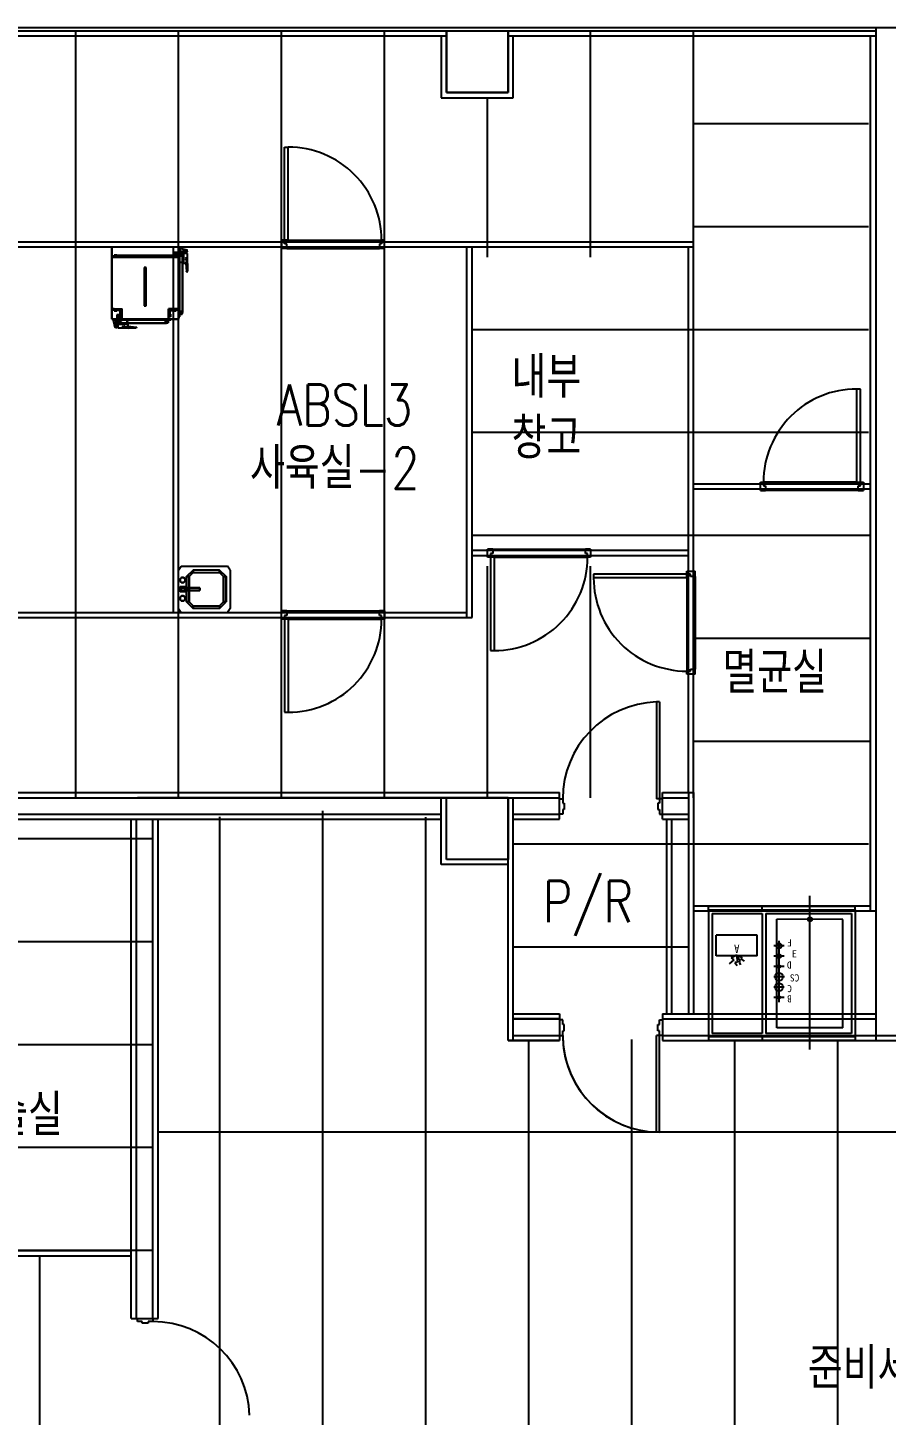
# Model space of a CAD drawing. Header units: millimetres. Extents: x 605428 to 684586, y -474155 to -416366.
# Drawn here: x 636867 to 645204, y -440958 to -427479 of the extents above; entities that cross this region are included whole.
import ezdxf

# ---------------------------------------------------------------- set-up
doc = ezdxf.new("R2010")
doc.units = ezdxf.units.MM
doc.header["$LTSCALE"] = 500
for name, color, linetype in [('ARCH', 9, 'Continuous'), ('arch-col', 9, 'Continuous'), ('LAYOUT 변경(방화벽체추가)', 6, 'Continuous'), ('TXT', 7, 'Continuous'), ('동물실', 9, 'Continuous'), ('방화석고', 9, 'Continuous'), ('천정', 5, 'Continuous'), ('크린판넬', 4, 'Continuous')]:
    doc.layers.add(name, color=color, linetype=linetype)
doc.styles.add('GHD', font='simple.shx', dxfattribs={"bigfont": 'whgtxt.shx'})
doc.styles.add('TSTYLE4', font='txt', dxfattribs={"width": 0.95, "height": 70})
doc.styles.add('TSTYLE5', font='txt', dxfattribs={"width": 0.95, "height": 80})
doc.styles.add('TSTYLE7', font='txt', dxfattribs={"height": 70})

# ---------------------------------------------------------------- blocks, each defined once
blk = doc.blocks.new('A$C0807416F')
at = {"layer": '크린판넬', "color": 9, "linetype": 'Continuous'}
for p, q in [((-24, 319), (1, 357)), ((-24, -55), (-24, 319)), ((1, 357), (450, 357)), ((116, 319), (52, 256)), ((52, 256), (116, 319)), ((78, 256), (116, 294)), ((116, 294), (78, 256)), ((374, 319), (116, 319)), ((116, 319), (116, 294)), ((116, 319), (116, 294)), ((374, 319), (116, 319)), ((116, 294), (374, 294)), ((116, 294), (374, 294)), ((438, 256), (374, 319)), ((374, 294), (374, 319)), ((374, 319), (438, 256)), ((374, 294), (374, 319)), ((374, 294), (412, 256)), ((412, 256), (374, 294)), ((476, 319), (450, 357)), ((476, 319), (476, -55)), ((-10, 228), (-11, 221)), ((-11, 221), (-10, 228)), ((-10, 228), (-11, 221)), ((-11, 221), (-10, 228)), ((-11, 221), (-10, 215)), ((-10, 215), (-11, 221)), ((-11, 221), (-10, 215)), ((-10, 215), (-11, 221)), ((1, 145), (-11, 158)), ((-11, 107), (-11, 158)), ((-11, 158), (52, 158)), ((1, 145), (-11, 158)), ((-8, 234), (-10, 228)), ((-10, 228), (-8, 234)), ((-8, 234), (-10, 228)), ((-10, 228), (-8, 234)), ((-10, 215), (-8, 209)), ((-8, 209), (-10, 215)), ((-10, 215), (-8, 209)), ((-8, 209), (-10, 215)), ((-4, 239), (-8, 234)), ((-8, 234), (-4, 239)), ((-4, 239), (-8, 234)), ((-8, 234), (-4, 239)), ((-8, 209), (-4, 203)), ((-4, 203), (-8, 209)), ((-8, 209), (-4, 203)), ((-4, 203), (-8, 209)), ((1, 243), (-4, 239)), ((-4, 239), (1, 243)), ((1, 243), (-4, 239)), ((-4, 239), (1, 243)), ((-4, 203), (1, 199)), ((1, 199), (-4, 203)), ((-4, 203), (1, 199)), ((1, 199), (-4, 203)), ((7, 246), (1, 243)), ((1, 243), (7, 246)), ((7, 246), (1, 243)), ((1, 243), (7, 246)), ((1, 199), (7, 197)), ((7, 197), (1, 199)), ((1, 199), (7, 197)), ((7, 197), (1, 199)), ((1, 120), (1, 145)), ((1, 145), (65, 145)), ((1, 120), (1, 145)), ((1, 145), (40, 145)), ((65, 145), (1, 145)), ((14, 247), (7, 246)), ((7, 246), (14, 247)), ((14, 247), (7, 246)), ((7, 246), (14, 247)), ((7, 197), (14, 196)), ((14, 196), (7, 197)), ((7, 197), (14, 196)), ((14, 196), (7, 197)), ((21, 246), (14, 247)), ((14, 247), (21, 246)), ((21, 246), (14, 247)), ((14, 247), (21, 246)), ((14, 196), (21, 197)), ((21, 197), (14, 196)), ((14, 196), (21, 197)), ((21, 197), (14, 196)), ((27, 243), (21, 246)), ((21, 246), (27, 243)), ((27, 243), (21, 246)), ((21, 246), (27, 243)), ((21, 197), (27, 199)), ((27, 199), (21, 197)), ((21, 197), (27, 199)), ((27, 199), (21, 197)), ((32, 239), (27, 243)), ((27, 243), (32, 239)), ((32, 239), (27, 243)), ((27, 243), (32, 239)), ((27, 199), (32, 203)), ((32, 203), (27, 199)), ((27, 199), (32, 203)), ((32, 203), (27, 199)), ((36, 234), (32, 239)), ((32, 239), (36, 234)), ((36, 234), (32, 239)), ((32, 239), (36, 234)), ((32, 203), (36, 209)), ((36, 209), (32, 203)), ((32, 203), (36, 209)), ((36, 209), (32, 203)), ((39, 228), (36, 234)), ((36, 234), (39, 228)), ((39, 228), (36, 234)), ((36, 234), (39, 228)), ((36, 209), (39, 215)), ((39, 215), (36, 209)), ((36, 209), (39, 215)), ((39, 215), (36, 209)), ((40, 221), (39, 228)), ((39, 228), (40, 221)), ((40, 221), (39, 228)), ((39, 228), (40, 221)), ((39, 215), (40, 221)), ((39, 215), (40, 221)), ((40, 221), (39, 215)), ((39, 215), (40, 221)), ((40, 145), (52, 158)), ((52, 158), (40, 145)), ((40, 120), (40, 145)), ((40, 145), (78, 145)), ((40, 120), (40, 145)), ((40, 145), (78, 145)), ((52, 256), (52, 9)), ((52, 256), (78, 256)), ((52, 9), (52, 256)), ((78, 256), (52, 256)), ((52, 158), (52, 107)), ((180, 145), (65, 145)), ((65, 145), (65, 120)), ((65, 145), (65, 120)), ((78, 145), (65, 145)), ((65, 145), (180, 145)), ((78, 145), (65, 145)), ((78, 9), (78, 256)), ((78, 256), (78, 9)), ((180, 145), (78, 145)), ((78, 120), (78, 145)), ((78, 145), (78, 120)), ((180, 145), (78, 145)), ((180, 120), (180, 145)), ((180, 120), (180, 145)), ((180, 145), (180, 120)), ((180, 120), (180, 145)), ((412, 256), (412, 9)), ((412, 256), (438, 256)), ((412, 9), (412, 256)), ((412, 256), (438, 256)), ((438, 9), (438, 256)), ((438, 256), (438, 9)), ((1, 120), (-11, 107)), ((1, 120), (-11, 107)), ((52, 107), (-11, 107)), ((-10, 50), (-11, 43)), ((-11, 43), (-10, 50)), ((-10, 50), (-11, 43)), ((-11, 43), (-10, 50)), ((-11, 43), (-10, 37)), ((-10, 37), (-11, 43)), ((-11, 43), (-10, 37)), ((-10, 37), (-11, 43)), ((-8, 56), (-10, 50)), ((-10, 50), (-8, 56)), ((-8, 56), (-10, 50)), ((-10, 50), (-8, 56)), ((-10, 37), (-8, 30)), ((-8, 30), (-10, 37)), ((-10, 37), (-8, 30)), ((-8, 30), (-10, 37)), ((-4, 61), (-8, 56)), ((-8, 56), (-4, 61)), ((-4, 61), (-8, 56)), ((-8, 56), (-4, 61)), ((-8, 30), (-4, 25)), ((-4, 25), (-8, 30)), ((-8, 30), (-4, 25)), ((-4, 25), (-8, 30)), ((1, 65), (-4, 61)), ((-4, 61), (1, 65)), ((1, 65), (-4, 61)), ((-4, 61), (1, 65)), ((-4, 25), (1, 21)), ((1, 21), (-4, 25)), ((-4, 25), (1, 21)), ((1, 21), (-4, 25)), ((65, 120), (1, 120)), ((1, 120), (40, 120)), ((65, 120), (1, 120)), ((7, 68), (1, 65)), ((1, 65), (7, 68)), ((7, 68), (1, 65)), ((1, 65), (7, 68)), ((1, 21), (7, 19)), ((7, 19), (1, 21)), ((1, 21), (7, 19)), ((7, 19), (1, 21)), ((14, 69), (7, 68)), ((7, 68), (14, 69)), ((14, 69), (7, 68)), ((7, 68), (14, 69)), ((7, 19), (14, 18)), ((14, 18), (7, 19)), ((7, 19), (14, 18)), ((14, 18), (7, 19)), ((14, 69), (21, 68)), ((21, 68), (14, 69)), ((14, 69), (21, 68)), ((21, 68), (14, 69)), ((14, 18), (21, 19)), ((21, 19), (14, 18)), ((14, 18), (21, 19)), ((21, 19), (14, 18)), ((27, 65), (21, 68)), ((21, 68), (27, 65)), ((27, 65), (21, 68)), ((21, 68), (27, 65)), ((21, 19), (27, 21)), ((27, 21), (21, 19)), ((21, 19), (27, 21)), ((27, 21), (21, 19)), ((32, 61), (27, 65)), ((27, 65), (32, 61)), ((32, 61), (27, 65)), ((27, 65), (32, 61)), ((27, 21), (32, 25)), ((32, 25), (27, 21)), ((27, 21), (32, 25)), ((32, 25), (27, 21)), ((36, 56), (32, 61)), ((32, 61), (36, 56)), ((36, 56), (32, 61)), ((32, 61), (36, 56)), ((32, 25), (36, 30)), ((36, 30), (32, 25)), ((32, 25), (36, 30)), ((36, 30), (32, 25)), ((39, 50), (36, 56)), ((36, 56), (39, 50)), ((39, 50), (36, 56)), ((36, 56), (39, 50)), ((36, 30), (39, 37)), ((39, 37), (36, 30)), ((36, 30), (39, 37)), ((39, 37), (36, 30)), ((40, 43), (39, 50)), ((39, 50), (40, 43)), ((40, 43), (39, 50)), ((39, 50), (40, 43)), ((39, 37), (40, 43)), ((40, 43), (39, 37)), ((39, 37), (40, 43)), ((40, 43), (39, 37)), ((52, 107), (40, 120)), ((40, 120), (52, 107)), ((78, 120), (40, 120)), ((78, 120), (40, 120)), ((52, 9), (116, -55)), ((78, 9), (52, 9)), ((116, -55), (52, 9)), ((78, 9), (52, 9)), ((65, 120), (180, 120)), ((65, 120), (78, 120)), ((78, 120), (65, 120)), ((65, 120), (180, 120)), ((78, 120), (180, 120)), ((180, 120), (78, 120)), ((116, -29), (78, 9)), ((78, 9), (116, -29)), ((374, -55), (438, 9)), ((374, -29), (412, 9)), ((374, -55), (438, 9)), ((412, 9), (374, -29)), ((438, 9), (412, 9)), ((412, 9), (438, 9)), ((-24, -55), (1, -93)), ((1, -93), (450, -93)), ((116, -29), (374, -29)), ((116, -29), (374, -29)), ((116, -55), (116, -29)), ((116, -29), (116, -55)), ((374, -55), (116, -55)), ((374, -55), (116, -55)), ((374, -29), (374, -55)), ((374, -29), (374, -55)), ((476, -55), (450, -93))]:
    blk.add_line(p, q, dxfattribs=at)

msp = doc.modelspace()

# ---------------------------------------------------------------- linework, layer by layer
at = {"layer": 'ARCH', "color": 9}
msp.add_line((660282.8, -427478.5), (624832.8, -427478.6), dxfattribs=at)
at = {"layer": 'arch-col', "color": 9}
msp.add_line((640932.8, -427508.5), (641532.8, -427508.5), dxfattribs=at)
at = {"layer": 'LAYOUT 변경(방화벽체추가)', "color": 9, "linetype": 'Continuous'}
msp.add_line((645102.8, -437058.5), (645102.8, -437318.5), dxfattribs=at)
at = {"layer": '동물실', "color": 9}
for p, q in [((637682.8, -429608.5), (637682.8, -429708.5)), ((637682.8, -429708.5), (637682.8, -429608.5)), ((637682.8, -429608.5), (638332.8, -429608.5)), ((637682.8, -429621.5), (637682.8, -429656.5)), ((637682.8, -429626.5), (637682.8, -429661.5)), ((637682.8, -429708.5), (637682.8, -430309.7)), ((637682.8, -429708.5), (637707.8, -429708.5)), ((637707.8, -429708.5), (637682.8, -429708.5)), ((637684, -429707.3), (637684, -429609.7)), ((638331.6, -429609.7), (637684, -429609.7)), ((637684, -429609.7), (637684, -429707.3)), ((637684, -429707.3), (637706.6, -429707.3)), ((637684, -430308.5), (637684, -429708.5)), ((637706.6, -429707.3), (637706.6, -429687.3)), ((637706.6, -429687.3), (637731.6, -429687.3)), ((637731.6, -429688.5), (637707.8, -429688.5)), ((637707.8, -429688.5), (637707.8, -429708.5)), ((638307.8, -429690.5), (637707.8, -429690.5)), ((637707.8, -429690.5), (637707.8, -429708.5)), ((637707.8, -429708.5), (638307.8, -429708.5)), ((637726.6, -429684.1), (637726.6, -429694.7)), ((637731.6, -429688.5), (637731.6, -429687.3)), ((638284, -429688.5), (638284, -429687.3)), ((638284, -429687.3), (638309, -429687.3)), ((638307.8, -429688.5), (638284, -429688.5)), ((638289, -429682.3), (638289, -429697.7)), ((638291.6, -429659), (638331.6, -429659)), ((638291.6, -429699), (638291.6, -429659)), ((638331.6, -429699), (638291.6, -429699)), ((638339.5, -429671.5), (638302.5, -429671.5)), ((638302.5, -429671.5), (638302.5, -429686.5)), ((638302.5, -429686.5), (638339.5, -429686.5)), ((638307.8, -429708.5), (638307.8, -429688.5)), ((638307.8, -429708.5), (638307.8, -429690.5)), ((638332.8, -429708.5), (638307.8, -429708.5)), ((638309, -429687.3), (638309, -429707.3)), ((638309, -429707.3), (638331.6, -429707.3)), ((638310.1, -429674.5), (638316.1, -429674.5)), ((638316.1, -429683.5), (638310.1, -429683.5)), ((638331.6, -429707.3), (638331.6, -429609.7)), ((638331.6, -429659), (638331.6, -429699)), ((638332.8, -429608.5), (638332.8, -429708.5)), ((638342.8, -429621.5), (638332.8, -429621.5)), ((638332.8, -429621.5), (638332.8, -429656.5)), ((638342.8, -429626.5), (638332.8, -429626.5)), ((638332.8, -429626.5), (638332.8, -429661.5)), ((638332.8, -429656.5), (638342.8, -429656.5)), ((638332.8, -429661.5), (638342.8, -429661.5)), ((638346.6, -429673.5), (638334.8, -429673.5)), ((638339.5, -429686.5), (638339.5, -429671.5)), ((638339.5, -429671.5), (638371.5, -429671.5)), ((638353.2, -429685.3), (638339.5, -429685.3)), ((638352, -429686.5), (638339.5, -429686.5)), ((638339.5, -429701.5), (638350.8, -429701.5)), ((638339.5, -429758.5), (638339.5, -429701.5)), ((638370.3, -429672.7), (638340.7, -429672.7)), ((638340.7, -429672.7), (638340.7, -430244.3)), ((638340.7, -429702.7), (638340.7, -429757.3)), ((638352, -429702.7), (638340.7, -429702.7)), ((638342.8, -429656.5), (638342.8, -429621.5)), ((638342.8, -429621.5), (638397.8, -429637.5)), ((638342.8, -429621.5), (638414.8, -429637.5)), ((638342.8, -429661.5), (638342.8, -429626.5)), ((638342.8, -429626.5), (638342.8, -429652.5)), ((638342.8, -429626.5), (638342.8, -429652.5)), ((638342.8, -429647.5), (638397.8, -429647.5)), ((638342.8, -429647.5), (638414.8, -429647.5)), ((638381.8, -429653.5), (638342.8, -429653.5)), ((638398.8, -429653.5), (638342.8, -429653.5)), ((638350.8, -429686.5), (638352, -429686.5)), ((638350.8, -429701.5), (638350.8, -429686.5)), ((638352, -429686.5), (638352, -429702.7)), ((638352, -429693.3), (638352, -429686.5)), ((638353.2, -429693.3), (638352, -429693.3)), ((638353.2, -429685.3), (638353.2, -429693.3)), ((638357.8, -429652.8), (638357.8, -429682.9)), ((638370.3, -430244.3), (638370.3, -429672.7)), ((638419.5, -429671.5), (638371.5, -429671.5)), ((638371.5, -429671.5), (638371.5, -429765.5)), ((638371.5, -429671.5), (638371.5, -430245.5)), ((638377.5, -429668.5), (638377.5, -429671.5)), ((638380.5, -429671.5), (638380.5, -429765.5)), ((638381.8, -429647.5), (638381.8, -429655.5)), ((638396.8, -429649.5), (638381.8, -429649.5)), ((638381.8, -429655.5), (638385.7, -429663.3)), ((638396.8, -429655.5), (638392.8, -429663.3)), ((638395.5, -429655.5), (638395.5, -429671.5)), ((638396.8, -429647.5), (638396.8, -429655.5)), ((638397.8, -429647.5), (638397.8, -429637.5)), ((638413.8, -429649.5), (638398.8, -429649.5)), ((638398.8, -429652.5), (638398.8, -429660.5)), ((638398.8, -429655.5), (638402.7, -429663.3)), ((638416.5, -429733.5), (638399.5, -429765.5)), ((638413.8, -429655.5), (638409.8, -429663.3)), ((638413.8, -429647.5), (638413.8, -429655.5)), ((638414.1, -429671.5), (638416.5, -429676.5)), ((638414.8, -429647.5), (638414.8, -429637.5)), ((638416.5, -429676.5), (638416.5, -429733.5)), ((638419.5, -429765.5), (638419.5, -429671.5)), ((638419.5, -429770.5), (638419.5, -429671.5)), ((638017, -429808.9), (637998.5, -429808.9)), ((637998.5, -429808.9), (637998.5, -430178.6)), ((638017, -429821.9), (637998.5, -429821.9)), ((638013.8, -429825.1), (638001.7, -429825.1)), ((638001.7, -429825.1), (638001.7, -430162.5)), ((638007.8, -429798.4), (638007.8, -430189.2)), ((638013.8, -430162.5), (638013.8, -429825.1)), ((638017, -430178.6), (638017, -429808.9)), ((638369.1, -429758.5), (638339.5, -429758.5)), ((638340.7, -429757.3), (638370.3, -429757.3)), ((638369.1, -429777.3), (638369.1, -429758.5)), ((638370.3, -429777.3), (638369.1, -429777.3)), ((638370.3, -429757.3), (638370.3, -429777.3)), ((638371.5, -429765.5), (638419.5, -429765.5)), ((638404.5, -429770.5), (638399.5, -429765.5)), ((638413.5, -429842.5), (638404.5, -429770.5)), ((638409.5, -429852.5), (638413.5, -429842.5)), ((638412.5, -429852.5), (638409.5, -429852.5)), ((638412.5, -429852.5), (638417.5, -429842.5)), ((638419.5, -429770.5), (638417.5, -429842.5)), ((637707.8, -430208.5), (637684, -430208.5)), ((637684, -430209.7), (637706.6, -430209.7)), ((637706.6, -430209.7), (637706.6, -430229.7)), ((637706.6, -430229.7), (637732.8, -430229.7)), ((637707.8, -430226.5), (637707.8, -430208.5)), ((637707.8, -430228.5), (637707.8, -430208.5)), ((637732.8, -430228.5), (637707.8, -430228.5)), ((637708.8, -430208.5), (637782.8, -430208.5)), ((637708.8, -430208.5), (637708.8, -430226.5)), ((637708.8, -430208.5), (637782.8, -430208.5)), ((637764.8, -430226.5), (637708.8, -430226.5)), ((637732.8, -430229.7), (637732.8, -430228.5)), ((637773.3, -430268.5), (637733.3, -430268.5)), ((637733.3, -430268.5), (637733.3, -430308.5)), ((637745.8, -430279.4), (637760.8, -430279.4)), ((637745.8, -430316.4), (637745.8, -430279.4)), ((637760.8, -430279.4), (637760.8, -430316.4)), ((637762.8, -430260.9), (637761.6, -430260.9)), ((637761.6, -430260.9), (637761.6, -430285.9)), ((637762.8, -430284.7), (637762.8, -430260.9)), ((637782.8, -430208.5), (637764.8, -430226.5)), ((637782.8, -430208.5), (637764.8, -430226.5)), ((637764.8, -430283.7), (637764.8, -430226.5)), ((637773.3, -430308.5), (637773.3, -430268.5)), ((637782.8, -430283.7), (637782.8, -430208.5)), ((637782.8, -430283.7), (637782.8, -430208.5)), ((637998.5, -430165.7), (638017, -430165.7)), ((637998.5, -430178.6), (638017, -430178.6)), ((638001.7, -430162.5), (638013.8, -430162.5)), ((638232.8, -430208.5), (638250.8, -430226.5)), ((638232.8, -430283.7), (638232.8, -430208.5)), ((638306.8, -430208.5), (638232.8, -430208.5)), ((638250.8, -430283.7), (638250.8, -430226.5)), ((638250.8, -430226.5), (638306.8, -430226.5)), ((638252.8, -430260.9), (638254, -430260.9)), ((638252.8, -430284.7), (638252.8, -430260.9)), ((638254, -430260.9), (638254, -430285.9)), ((638282.8, -430228.5), (638282.8, -430229.7)), ((638307.8, -430228.5), (638282.8, -430228.5)), ((638282.8, -430229.7), (638309, -430229.7)), ((638306.8, -430208.5), (638306.8, -430226.5)), ((638307.8, -430208.5), (638307.8, -430226.5)), ((638307.8, -430208.5), (638307.8, -430228.5)), ((638332.8, -430208.5), (638307.8, -430208.5)), ((638309, -430209.7), (638331.6, -430209.7)), ((638309, -430229.7), (638309, -430209.7)), ((638348.7, -430275.5), (638323.9, -430275.5)), ((638331.6, -430209.7), (638331.6, -430308.5)), ((638332.8, -430309.7), (638332.8, -430208.5)), ((638332.8, -430246.5), (638332.8, -430255.5)), ((638332.8, -430246.5), (638344.8, -430246.5)), ((638332.8, -430255.5), (638344.8, -430255.5)), ((638332.8, -430262.5), (638332.8, -430288)), ((638332.8, -430262.5), (638332.8, -430288)), ((638343.8, -430262.5), (638332.8, -430262.5)), ((638333.8, -430262.5), (638333.8, -430255.5)), ((638371.5, -430245.5), (638339.5, -430245.5)), ((638340.7, -430244.3), (638370.3, -430244.3)), ((638342.8, -430261.9), (638342.8, -430255.5)), ((638343.8, -430288), (638343.8, -430262.5)), ((638370.8, -430245.5), (638344.8, -430245.5)), ((638344.8, -430245.5), (638344.8, -430256.5)), ((638370.8, -430245.5), (638344.8, -430245.5)), ((638344.8, -430256.5), (638370.8, -430256.5)), ((638357.8, -430225.5), (638357.8, -430271.9)), ((638357.8, -430243.7), (638357.8, -430250.4)), ((638370.8, -430256.5), (638370.8, -430245.5)), ((638370.8, -430256.5), (638370.8, -430245.5)), ((637682.8, -430309.7), (638332.8, -430309.7)), ((637682.8, -430309.7), (637782.8, -430309.7)), ((638331.6, -430308.5), (637684, -430308.5)), ((637781.6, -430308.5), (637684, -430308.5)), ((637695.8, -430319.7), (637695.8, -430309.7)), ((637695.8, -430319.7), (637711.8, -430391.7)), ((637695.8, -430319.7), (637711.8, -430374.7)), ((637730.8, -430319.7), (637695.8, -430319.7)), ((637700.8, -430319.7), (637700.8, -430309.7)), ((637700.8, -430319.7), (637726.8, -430319.7)), ((637700.8, -430319.7), (637726.8, -430319.7)), ((637735.8, -430319.7), (637700.8, -430319.7)), ((637721.8, -430374.7), (637711.8, -430374.7)), ((637721.8, -430391.7), (637711.8, -430391.7)), ((637721.8, -430319.7), (637721.8, -430391.7)), ((637721.8, -430319.7), (637721.8, -430374.7)), ((637721.8, -430358.7), (637729.8, -430358.7)), ((637721.8, -430373.7), (637729.8, -430373.7)), ((637721.8, -430390.7), (637729.8, -430390.7)), ((637723.8, -430373.7), (637723.8, -430358.7)), ((637723.8, -430390.7), (637723.8, -430375.7)), ((637726.8, -430375.7), (637734.8, -430375.7)), ((637727.1, -430334.7), (637757.2, -430334.7)), ((637727.8, -430375.7), (637727.8, -430319.7)), ((637727.8, -430358.7), (637727.8, -430319.7)), ((637729.8, -430358.7), (637737.6, -430362.6)), ((637729.8, -430373.7), (637737.6, -430369.7)), ((637729.8, -430372.4), (637745.8, -430372.4)), ((637729.8, -430375.7), (637737.6, -430379.6)), ((637729.8, -430390.7), (637737.6, -430386.7)), ((637730.8, -430309.7), (637730.8, -430319.7)), ((637733.3, -430308.5), (637773.3, -430308.5)), ((637733.3, -430308.5), (637773.3, -430308.5)), ((637735.8, -430309.7), (637735.8, -430319.7)), ((637742.8, -430354.4), (637745.8, -430354.4)), ((637745.8, -430316.4), (637745.8, -430348.4)), ((637760.8, -430316.4), (637745.8, -430316.4)), ((637745.8, -430348.4), (638215.8, -430348.4)), ((637745.8, -430348.4), (637839.8, -430348.4)), ((637745.8, -430396.4), (637745.8, -430348.4)), ((637745.8, -430357.4), (637839.8, -430357.4)), ((637745.8, -430391), (637750.8, -430393.4)), ((637844.8, -430396.4), (637745.8, -430396.4)), ((637839.8, -430396.4), (637745.8, -430396.4)), ((637747, -430317.6), (638214.6, -430317.6)), ((637747, -430347.2), (637747, -430317.6)), ((638214.6, -430347.2), (637747, -430347.2)), ((637747.8, -430323.5), (637747.8, -430311.7)), ((637748.8, -430287), (637748.8, -430293)), ((637750.8, -430393.4), (637807.8, -430393.4)), ((637757.8, -430293), (637757.8, -430287)), ((637759.6, -430330.1), (637759.6, -430316.4)), ((637759.6, -430330.1), (637767.6, -430330.1)), ((637760.8, -430328.9), (637760.8, -430316.4)), ((637775.8, -430327.7), (637760.8, -430327.7)), ((637760.8, -430327.7), (637760.8, -430328.9)), ((637767.6, -430328.9), (637760.8, -430328.9)), ((637760.8, -430328.9), (637777, -430328.9)), ((637761.6, -430285.9), (637781.6, -430285.9)), ((637782.8, -430284.7), (637762.8, -430284.7)), ((637782.8, -430283.7), (637764.8, -430283.7)), ((637767.6, -430330.1), (637767.6, -430328.9)), ((637832.8, -430316.4), (637775.8, -430316.4)), ((637775.8, -430316.4), (637775.8, -430327.7)), ((637777, -430328.9), (637777, -430317.6)), ((637777, -430317.6), (637831.6, -430317.6)), ((637781.6, -430285.9), (637781.6, -430308.5)), ((637782.8, -430309.7), (637782.8, -430284.7)), ((637807.8, -430393.4), (637839.8, -430376.4)), ((637831.6, -430317.6), (637831.6, -430347.2)), ((637831.6, -430347.2), (637851.6, -430347.2)), ((637832.8, -430346), (637832.8, -430316.4)), ((637851.6, -430346), (637832.8, -430346)), ((637839.8, -430348.4), (637839.8, -430396.4)), ((637844.8, -430381.4), (637839.8, -430376.4)), ((637916.8, -430390.4), (637844.8, -430381.4)), ((637844.8, -430396.4), (637916.8, -430394.4)), ((637851.6, -430347.2), (637851.6, -430346)), ((637926.8, -430386.4), (637916.8, -430390.4)), ((637926.8, -430389.4), (637916.8, -430394.4)), ((637926.8, -430389.4), (637926.8, -430386.4)), ((638208.8, -430308.5), (638188.3, -430308.5)), ((638195.8, -430334.7), (638242.2, -430334.7)), ((638332.8, -430309.7), (638208.8, -430309.7)), ((638210, -430308.5), (638331.6, -430308.5)), ((638214, -430334.7), (638220.7, -430334.7)), ((638214.6, -430317.6), (638214.6, -430347.2)), ((638215.8, -430348.4), (638215.8, -430316.4)), ((638215.8, -430347.7), (638215.8, -430321.7)), ((638215.8, -430321.7), (638226.8, -430321.7)), ((638215.8, -430347.7), (638215.8, -430321.7)), ((638226.8, -430347.7), (638215.8, -430347.7)), ((638226.8, -430347.7), (638215.8, -430347.7)), ((638216.8, -430309.7), (638216.8, -430321.7)), ((638216.8, -430309.7), (638225.8, -430309.7)), ((638260.8, -430309.7), (638225.8, -430309.7)), ((638260.8, -430309.7), (638225.8, -430309.7)), ((638225.8, -430309.7), (638225.8, -430321.7)), ((638260.8, -430309.7), (638225.8, -430309.7)), ((638232.8, -430310.7), (638225.8, -430310.7)), ((638232.2, -430319.7), (638225.8, -430319.7)), ((638226.8, -430321.7), (638226.8, -430347.7)), ((638319.8, -430309.7), (638230.8, -430309.7)), ((638319.8, -430309.7), (638230.8, -430309.7)), ((638319.8, -430309.7), (638230.8, -430309.7)), ((638232.8, -430283.7), (638250.8, -430283.7)), ((638232.8, -430284.7), (638252.8, -430284.7)), ((638232.8, -430309.7), (638232.8, -430284.7)), ((638232.8, -430320.7), (638232.8, -430309.7)), ((638232.8, -430309.7), (638258.3, -430309.7)), ((638232.8, -430309.7), (638258.3, -430309.7)), ((638258.3, -430320.7), (638232.8, -430320.7)), ((638234, -430285.9), (638234, -430308.5)), ((638254, -430285.9), (638234, -430285.9)), ((638245.8, -430325.5), (638245.8, -430300.8)), ((638258.3, -430309.7), (638258.3, -430320.7)), ((638258.3, -430309.7), (638258.3, -430320.7)), ((638332.8, -430288), (638343.8, -430288)), ((638332.8, -430288), (638343.8, -430288)), ((641332.8, -432623.5), (641332.8, -432543.5)), ((641332.8, -432608.5), (641332.8, -432558.5)), ((641332.8, -432608.5), (641332.8, -432558.5)), ((642972.8, -434028.5), (642972.8, -434968.5)), ((643002.8, -434028.5), (642972.8, -434028.5)), ((643002.8, -434028.5), (643002.8, -434968.5)), ((639362.1, -434128.7), (639397.4, -434128.7)), ((641532.8, -434958.5), (640932.8, -434958.5)), ((640932.8, -434958.5), (641532.8, -434958.5)), ((640932.8, -434958.5), (641532.8, -434958.5)), ((642032.8, -435118.5), (642032.8, -434968.5)), ((642032.8, -434968.5), (642062.8, -434968.5)), ((642062.8, -434968.5), (642062.8, -435013.5)), ((643002.8, -434968.5), (642972.8, -434968.5)), ((643032.8, -434968.5), (643002.8, -434968.5)), ((643002.8, -434968.5), (643002.8, -435013.5)), ((643032.8, -435168.5), (643032.8, -434908.5)), ((642062.8, -435118.5), (642032.8, -435118.5)), ((642062.8, -435013.5), (642077.8, -435013.5)), ((642077.8, -435073.5), (642062.8, -435073.5)), ((642062.8, -435073.5), (642062.8, -435118.5)), ((642077.8, -435013.5), (642077.8, -435073.5)), ((643002.8, -435013.5), (642987.8, -435013.5)), ((642987.8, -435013.5), (642987.8, -435073.5)), ((642987.8, -435073.5), (643002.8, -435073.5)), ((643002.8, -435073.5), (643002.8, -435118.5)), ((643002.8, -435118.5), (643032.8, -435118.5)), ((644463.2, -437403.6), (644463.2, -435912.7)), ((643479.2, -436012.5), (644903.2, -436012.5)), ((643479.2, -436047.5), (643479.2, -436012.5)), ((643479.2, -436047.5), (644903.2, -436047.5)), ((643479.2, -436047.5), (643479.2, -437318.5)), ((643999.2, -436047.5), (643999.2, -436012.5)), ((644903.2, -436047.5), (644903.2, -436012.5)), ((644903.2, -436047.5), (644903.2, -437318.5)), ((643514.2, -436082.5), (643999.2, -436082.5)), ((643514.2, -436082.5), (643514.2, -437248.5)), ((643999.2, -436082.5), (643999.2, -437248.5)), ((644034.2, -436082.5), (644034.2, -437248.5)), ((644034.2, -436082.5), (644868.2, -436082.5)), ((644143.2, -437195.5), (644143.2, -436139.5)), ((644783.2, -436141.4), (644143.2, -436139.5)), ((644783.2, -437195.5), (644783.2, -436141.4)), ((644868.2, -436082.5), (644868.2, -437248.5)), ((643551.2, -436493.5), (643551.2, -436293.5)), ((643951.2, -436293.5), (643551.2, -436293.5)), ((643951.2, -436493.5), (643951.2, -436293.5)), ((643751.2, -436493.5), (643751.2, -436480.9)), ((644213.2, -436398.5), (644113.2, -436398.5)), ((644163.2, -436448.5), (644163.2, -436348.5)), ((644163.2, -436548.5), (644163.2, -436448.5)), ((643951.2, -436493.5), (643551.2, -436493.5)), ((643723.9, -436532.6), (643677.7, -436571.5)), ((643751.4, -436493.4), (643698.4, -436513.1)), ((643698.4, -436513.1), (643723.9, -436532.6)), ((643759.2, -436555.7), (643733.7, -436559.3)), ((643733.7, -436559.3), (643758, -436588.5)), ((643751.4, -436493.4), (643801.8, -436508.2)), ((643751.4, -436493.4), (643781.1, -436538.6)), ((643751.4, -436493.4), (643759.2, -436555.7)), ((643781.1, -436538.6), (643776.2, -436559.3)), ((643776.2, -436559.3), (643789.6, -436582.4)), ((643801.8, -436508.2), (643792, -436525.3)), ((643792, -436525.3), (643824.9, -436547.2)), ((644213.2, -436498.5), (644113.2, -436498.5)), ((644213.2, -436598.5), (644113.2, -436598.5)), ((644163.2, -436648.5), (644163.2, -436548.5)), ((644217.5, -436698.5), (644113.2, -436698.5)), ((644163.2, -436748.5), (644163.2, -436648.5)), ((644163.2, -436848.5), (644163.2, -436748.5)), ((644213.2, -436798.5), (644113.2, -436798.5)), ((644163.2, -436943.9), (644163.2, -436848.5)), ((644213.2, -436898.5), (644113.2, -436898.5)), ((642062.8, -437118.5), (642032.8, -437118.5)), ((642062.8, -437118.5), (642032.8, -437118.5)), ((642062.8, -437163.5), (642062.8, -437118.5)), ((642062.8, -437163.5), (642062.8, -437118.5)), ((643002.8, -437163.5), (643002.8, -437118.5)), ((643002.8, -437118.5), (643032.8, -437118.5)), ((643002.8, -437163.5), (643002.8, -437118.5)), ((643002.8, -437118.5), (643032.8, -437118.5)), ((643032.8, -437058.5), (643032.8, -437318.5)), ((643032.8, -437118.5), (643032.8, -437268.5)), ((642032.8, -437268.5), (642062.8, -437268.5)), ((642032.8, -437268.5), (642062.8, -437268.5)), ((642077.8, -437163.5), (642062.8, -437163.5)), ((642077.8, -437163.5), (642062.8, -437163.5)), ((642062.8, -437268.5), (642062.8, -437223.5)), ((642062.8, -437223.5), (642077.8, -437223.5)), ((642062.8, -437268.5), (642062.8, -437223.5)), ((642062.8, -437223.5), (642077.8, -437223.5)), ((642077.8, -437223.5), (642077.8, -437163.5)), ((642077.8, -437223.5), (642077.8, -437163.5)), ((642972.8, -438208.5), (642972.8, -437268.5)), ((642972.8, -438208.5), (642972.8, -437268.5)), ((643002.8, -437268.5), (642972.8, -437268.5)), ((642987.8, -437223.5), (642987.8, -437163.5)), ((642987.8, -437163.5), (643002.8, -437163.5)), ((642987.8, -437223.5), (642987.8, -437163.5)), ((642987.8, -437163.5), (643002.8, -437163.5)), ((643002.8, -437223.5), (642987.8, -437223.5)), ((643002.8, -437223.5), (642987.8, -437223.5)), ((643002.8, -437268.5), (643002.8, -437223.5)), ((643002.8, -437268.5), (643002.8, -437223.5)), ((643002.8, -438208.5), (643002.8, -437268.5)), ((643002.8, -438208.5), (643002.8, -437268.5)), ((643032.8, -437268.5), (643002.8, -437268.5)), ((643032.8, -437268.5), (643002.8, -437268.5)), ((644903.2, -437283.5), (643479.2, -437283.5)), ((643999.2, -437248.5), (643514.2, -437248.5)), ((643999.2, -437283.5), (643999.2, -437318.5)), ((644868.2, -437248.5), (644034.2, -437248.5)), ((644783.2, -437195.5), (644143.2, -437195.5)), ((644903.2, -437318.5), (643479.2, -437318.5))]:
    msp.add_line(p, q, dxfattribs=at)
for centre, radius in [((638404.5, -429716.5), 2.5), ((638404.5, -429731.5), 2.5), ((638410, -429750.9), 2.5), ((637790.8, -430381.4), 2.5), ((637805.8, -430381.4), 2.5), ((637825.3, -430386.9), 2.5), ((644463.2, -436140.5), 20), ((644163.2, -436398.5), 25.4), ((644163.2, -436498.5), 19.1), ((644163.2, -436598.5), 12.7), ((644163.2, -436698.5), 38.1), ((644163.2, -436798.5), 38.1), ((644163.2, -436898.5), 12.7)]:
    msp.add_circle(centre, radius, dxfattribs=at)
for centre, radius, start, end in [((638310.1, -429679), 4.5, 90, 270), ((638316.1, -429679), 4.5, 270, 90), ((638394.8, -429673.5), 18, 87.7639, 163.94207), ((638389.3, -429661.5), 4, 201.75905, 338.24095), ((638406.3, -429661.5), 4, 201.75905, 338.24095), ((637747.8, -430371.7), 18, 106.05793, 182.2361), ((637735.8, -430366.2), 4, 291.75905, 68.24095), ((637735.8, -430383.2), 4, 291.75905, 68.24095), ((637753.3, -430287), 4.5, 0, 180), ((637753.3, -430293), 4.5, 180, 0), ((643002.8, -434968.5), 940, 91.8271, 180), ((643002.8, -437268.5), 940, 180, 270), ((643002.8, -437268.5), 940, 181.8271, 270)]:
    msp.add_arc(centre, radius, start, end, dxfattribs=at)
at = {"layer": '방화석고', "color": 9, "linetype": 'Continuous'}
for p, q in [((642032.8, -435168.5), (642032.8, -434908.5)), ((643032.8, -435123.5), (643032.8, -434963.5))]:
    msp.add_line(p, q, dxfattribs=at)
at = {"layer": '방화석고', "color": 9}
msp.add_line((642032.8, -437058.5), (642032.8, -437318.5), dxfattribs=at)
at = {"layer": '천정', "linetype": 'Continuous'}
for p, q in [((637332.8, -434958.5), (637332.8, -427508.5)), ((638332.8, -434958.5), (638332.8, -427508.5)), ((639332.8, -434958.5), (639332.8, -427508.5)), ((640332.8, -434958.5), (640332.8, -427508.5)), ((642332.8, -429708.5), (642332.8, -427508.5)), ((643332.8, -434958.5), (643332.8, -427508.5)), ((641332.8, -429708.5), (641332.8, -428158.5)), ((643332.8, -428408.5), (645032.8, -428408.5)), ((643332.8, -429408.5), (645032.8, -429408.5)), ((641182.8, -430408.5), (645032.8, -430408.5)), ((643332.8, -430408.5), (645032.8, -430408.5)), ((641182.8, -431408.5), (645032.8, -431408.5)), ((643332.8, -431408.5), (645032.8, -431408.5)), ((641182.8, -432408.5), (645052.8, -432408.5)), ((643332.8, -432408.5), (645032.8, -432408.5)), ((641332.8, -434958.5), (641332.8, -432708.5)), ((642332.8, -434958.5), (642332.8, -432708.5)), ((643332.8, -433408.5), (645052.8, -433408.5)), ((643332.8, -434408.5), (645052.8, -434408.5)), ((639732.8, -443508.5), (639732.8, -435086)), ((638732.8, -443508.5), (638732.8, -435143.1)), ((640732.8, -443508.5), (640732.8, -435146.8)), ((638082.8, -435358.5), (631682.8, -435358.5)), ((641582.8, -435408.5), (645032.8, -435408.5)), ((643332.8, -435408.5), (645032.8, -435408.5)), ((638082.8, -436358.5), (631032.8, -436358.5)), ((641582.8, -436408.5), (643282.8, -436408.5)), ((638082.8, -437358.5), (626942.8, -437358.5)), ((641732.8, -443508.5), (641732.8, -437308.5)), ((642732.8, -443508.5), (642732.8, -437308.5)), ((643732.8, -447248.5), (643732.8, -437308.5)), ((644732.8, -443508.5), (644732.8, -437308.5)), ((653465.2, -438208.5), (638132.8, -438208.5)), ((638082.8, -438358.5), (626942.8, -438358.5)), ((638082.8, -439358.5), (626942.8, -439358.5)), ((636982.8, -439408.5), (636982.8, -443508.5))]:
    msp.add_line(p, q, dxfattribs=at)
at = {"layer": '크린판넬', "color": 9, "linetype": 'Continuous'}
for p, q in [((631632.8, -427508.5), (640932.8, -427508.5)), ((631632.8, -427558.5), (640932.8, -427558.5)), ((640882.8, -427558.5), (640882.8, -428158.5)), ((640932.8, -427508.5), (640932.8, -428108.5)), ((640932.8, -428108.5), (640932.8, -427508.5)), ((641532.8, -427508.5), (645102.8, -427508.5)), ((641532.8, -428108.5), (641532.8, -427508.5)), ((641532.8, -427508.5), (641532.8, -428108.5)), ((641532.8, -427558.5), (645102.8, -427558.5)), ((641582.8, -428158.5), (641582.8, -427558.5)), ((645052.8, -436062.5), (645052.8, -427558.5)), ((645102.8, -427478.5), (645102.8, -437318.5)), ((640932.8, -428108.5), (641532.8, -428108.5)), ((641532.8, -428108.5), (640932.8, -428108.5)), ((640882.8, -428158.5), (641582.8, -428158.5)), ((639362.1, -429543.5), (639362.1, -428638.2)), ((639362.1, -428638.2), (639397.4, -428638.2)), ((639397.4, -429543.5), (639397.4, -428638.2)), ((630482.8, -429558.5), (643332.8, -429558.5)), ((639362.1, -429543.5), (639332.8, -429543.5)), ((639332.8, -429543.5), (639332.8, -429623.5)), ((639332.8, -429558.5), (639332.8, -429608.5)), ((639332.8, -429558.5), (639332.8, -429608.5)), ((639362.1, -429579.3), (639362.1, -429543.5)), ((639397.4, -429543.5), (639362.1, -429543.5)), ((639382.6, -429579.3), (639362.1, -429579.3)), ((639382.6, -429623.5), (639382.6, -429579.3)), ((639397.4, -429543.5), (640303.4, -429543.5)), ((640282.9, -429579.3), (640282.9, -429623.5)), ((640303.4, -429579.3), (640282.9, -429579.3)), ((640303.4, -429579.3), (640282.9, -429579.3)), ((640303.4, -429543.5), (640303.4, -429579.3)), ((640332.8, -429543.5), (640303.4, -429543.5)), ((640332.8, -429623.5), (640332.8, -429543.5)), ((640332.8, -429608.5), (640332.8, -429558.5)), ((643332.8, -434908.5), (643332.8, -429558.5)), ((624882.8, -429608.5), (643332.8, -429608.5)), ((638282.8, -433158.5), (638282.8, -429608.5)), ((638332.8, -433158.5), (638332.8, -429608.5)), ((639382.6, -429623.5), (639332.8, -429623.5)), ((639382.6, -429623.5), (640282.9, -429623.5)), ((640332.8, -429623.5), (640282.9, -429623.5)), ((641132.8, -433208.5), (641132.8, -429608.5)), ((641182.8, -433208.5), (641182.8, -429608.5)), ((643282.8, -434908.5), (643282.8, -429608.5)), ((644918.1, -431893.5), (644918.1, -430988.2)), ((644953.4, -430988.2), (644918.1, -430988.2)), ((644953.4, -431893.5), (644953.4, -430988.2)), ((643982.8, -431893.5), (644012.1, -431893.5)), ((643982.8, -431973.5), (643982.8, -431893.5)), ((644012.1, -431893.5), (644012.1, -431929.3)), ((644918.1, -431893.5), (644012.1, -431893.5)), ((644918.1, -431893.5), (644953.4, -431893.5)), ((644953.4, -431893.5), (644982.8, -431893.5)), ((644953.4, -431929.3), (644953.4, -431893.5)), ((644982.8, -431893.5), (644982.8, -431973.5)), ((643332.8, -431908.5), (645052.8, -431908.5)), ((643332.8, -431958.5), (645052.8, -431958.5)), ((643982.8, -431958.5), (643982.8, -431908.5)), ((643982.8, -431973.5), (644032.6, -431973.5)), ((644012.1, -431929.3), (644032.6, -431929.3)), ((644012.1, -431929.3), (644032.6, -431929.3)), ((644032.6, -431929.3), (644032.6, -431973.5)), ((644932.9, -431973.5), (644032.6, -431973.5)), ((644932.9, -431929.3), (644953.4, -431929.3)), ((644932.9, -431973.5), (644932.9, -431929.3)), ((644932.9, -431973.5), (644982.8, -431973.5)), ((644982.8, -431908.5), (644982.8, -431958.5)), ((644982.8, -431908.5), (644982.8, -431958.5)), ((643282.8, -432558.5), (641182.8, -432558.5)), ((641382.6, -432543.5), (641332.8, -432543.5)), ((641382.6, -432543.5), (641382.6, -432587.6)), ((641382.6, -432543.5), (642282.9, -432543.5)), ((642282.9, -432587.6), (642282.9, -432543.5)), ((642332.8, -432543.5), (642282.9, -432543.5)), ((642332.8, -432543.5), (642332.8, -432623.5)), ((642332.8, -432558.5), (642332.8, -432608.5)), ((643282.8, -432608.5), (641182.8, -432608.5)), ((641362.1, -432623.5), (641332.8, -432623.5)), ((641362.1, -432587.6), (641362.1, -432623.5)), ((641382.6, -432587.6), (641362.1, -432587.6)), ((641362.1, -432623.5), (641362.1, -433528.7)), ((641397.4, -432623.5), (641362.1, -432623.5)), ((641397.4, -432623.5), (641397.4, -433528.7)), ((641397.4, -432623.5), (642303.4, -432623.5)), ((642303.4, -432587.6), (642282.9, -432587.6)), ((642303.4, -432587.6), (642282.9, -432587.6)), ((642303.4, -432623.5), (642303.4, -432587.6)), ((642332.8, -432623.5), (642303.4, -432623.5)), ((643267.8, -432787.8), (642362.5, -432787.8)), ((642362.5, -432787.8), (642362.5, -432823.1)), ((643267.8, -432823.1), (642362.5, -432823.1)), ((643267.8, -432787.8), (643267.8, -432758.5)), ((643267.8, -432758.5), (643347.8, -432758.5)), ((643303.6, -432787.8), (643267.8, -432787.8)), ((643267.8, -432823.1), (643267.8, -432787.8)), ((643267.8, -432823.1), (643267.8, -433729.1)), ((643282.8, -432758.5), (643332.8, -432758.5)), ((643282.8, -432758.5), (643332.8, -432758.5)), ((643303.6, -432808.3), (643303.6, -432787.8)), ((643347.8, -432808.3), (643303.6, -432808.3)), ((643347.8, -432808.3), (643347.8, -432758.5)), ((643347.8, -432808.3), (643347.8, -433708.6)), ((634832.8, -433158.5), (641132.8, -433158.5)), ((634832.8, -433208.5), (641182.8, -433208.5)), ((639332.8, -433223.5), (639332.8, -433143.5)), ((639382.6, -433143.5), (639332.8, -433143.5)), ((639332.8, -433208.5), (639332.8, -433158.5)), ((639332.8, -433208.5), (639332.8, -433158.5)), ((639362.1, -433223.5), (639332.8, -433223.5)), ((639362.1, -433187.6), (639362.1, -433223.5)), ((639382.6, -433187.6), (639362.1, -433187.6)), ((639362.1, -433223.5), (639362.1, -434128.7)), ((639397.4, -433223.5), (639362.1, -433223.5)), ((639382.6, -433143.5), (639382.6, -433187.6)), ((639382.6, -433143.5), (640282.9, -433143.5)), ((639397.4, -433223.5), (639397.4, -434128.7)), ((639397.4, -433223.5), (640303.4, -433223.5)), ((640282.9, -433187.6), (640282.9, -433143.5)), ((640332.8, -433143.5), (640282.9, -433143.5)), ((640303.4, -433187.6), (640282.9, -433187.6)), ((640303.4, -433187.6), (640282.9, -433187.6)), ((640303.4, -433223.5), (640303.4, -433187.6)), ((640332.8, -433223.5), (640303.4, -433223.5)), ((640332.8, -433143.5), (640332.8, -433223.5)), ((640332.8, -433158.5), (640332.8, -433208.5)), ((641362.1, -433528.7), (641397.4, -433528.7)), ((643267.8, -433729.1), (643303.6, -433729.1)), ((643267.8, -433758.5), (643267.8, -433729.1)), ((643347.8, -433758.5), (643267.8, -433758.5)), ((643332.8, -433758.5), (643282.8, -433758.5)), ((643303.6, -433708.6), (643347.8, -433708.6)), ((643303.6, -433729.1), (643303.6, -433708.6)), ((643303.6, -433729.1), (643303.6, -433708.6)), ((643347.8, -433758.5), (643347.8, -433708.6)), ((626892.8, -434908.5), (642032.8, -434908.5)), ((634984, -434958.5), (642032.8, -434958.5)), ((640932.8, -434958.5), (637932.8, -434958.5)), ((640882.8, -435558.5), (640882.8, -434958.5)), ((640882.8, -435608.5), (640882.8, -434958.5)), ((640932.8, -434958.5), (642032.8, -434958.5)), ((640932.8, -434958.5), (642032.8, -434958.5)), ((640932.8, -435558.5), (640932.8, -434958.5)), ((640932.8, -435558.5), (640932.8, -434958.5)), ((641532.8, -435558.5), (641532.8, -434958.5)), ((641532.8, -434958.5), (641532.8, -435558.5)), ((641532.8, -434958.5), (641532.8, -435558.5)), ((641582.8, -437318.5), (641582.8, -434958.5)), ((643032.8, -434908.5), (643332.8, -434908.5)), ((643032.8, -434958.5), (643282.8, -434958.5)), ((643032.8, -434958.5), (643282.8, -434958.5)), ((643032.8, -434958.5), (643282.8, -434958.5)), ((643282.8, -434908.5), (643282.8, -437058.5)), ((643332.8, -434908.5), (643332.8, -437058.5)), ((634984, -435118.5), (640882.8, -435118.5)), ((641582.8, -435118.5), (642032.8, -435118.5)), ((643032.8, -435118.5), (643282.8, -435118.5)), ((634984, -435168.5), (640882.8, -435168.5)), ((637872.8, -440018.5), (637872.8, -435168.5)), ((637922.8, -440018.5), (637922.8, -435168.5)), ((638082.8, -440018.5), (638082.8, -435168.5)), ((638132.8, -440018.5), (638132.8, -435168.5)), ((641582.8, -435168.5), (642032.8, -435168.5)), ((643032.8, -435168.5), (643282.8, -435168.5)), ((643072.8, -437058.5), (643072.8, -435168.5)), ((643122.8, -437058.5), (643122.8, -435168.5)), ((641532.8, -435608.5), (640882.8, -435608.5)), ((641532.8, -435558.5), (640932.8, -435558.5)), ((641532.8, -435558.5), (640932.8, -435558.5)), ((641532.8, -437318.5), (641532.8, -435558.5)), ((641532.8, -437318.5), (641532.8, -435558.5)), ((641532.8, -435558.5), (641532.8, -435558.5)), ((645052.8, -436012.5), (643332.8, -436012.5)), ((645102.8, -436062.5), (643332.8, -436062.5)), ((641582.8, -437058.5), (642032.8, -437058.5)), ((642032.8, -437108.5), (641582.8, -437108.5)), ((641582.8, -437108.5), (642032.8, -437108.5)), ((641582.8, -437108.5), (642032.8, -437108.5)), ((643032.8, -437058.5), (645102.8, -437058.5)), ((643032.8, -437108.5), (645102.8, -437108.5)), ((641582.8, -437268.5), (642032.8, -437268.5)), ((643032.8, -437268.5), (645102.8, -437268.5)), ((645102.8, -437268.5), (645532.8, -437268.5)), ((642032.8, -437318.5), (641532.8, -437318.5)), ((641532.8, -437318.5), (642032.8, -437318.5)), ((641582.8, -437318.5), (642032.8, -437318.5)), ((643032.8, -437318.5), (643282.8, -437318.5)), ((643032.8, -437318.5), (645102.8, -437318.5)), ((645102.8, -437318.5), (645532.8, -437318.5)), ((634282.8, -439358.5), (637872.8, -439358.5)), ((634282.8, -439408.5), (637872.8, -439408.5)), ((637872.8, -440018.5), (638132.8, -440018.5)), ((637932.8, -440018.5), (638082.8, -440018.5)), ((637932.8, -440048.5), (637932.8, -440018.5)), ((637932.8, -440048.5), (637932.8, -440018.5)), ((637977.8, -440048.5), (637932.8, -440048.5)), ((637977.8, -440048.5), (637932.8, -440048.5)), ((637977.8, -440063.5), (637977.8, -440048.5)), ((637977.8, -440063.5), (637977.8, -440048.5)), ((638037.8, -440063.5), (637977.8, -440063.5)), ((638037.8, -440063.5), (637977.8, -440063.5)), ((638082.8, -440048.5), (638037.8, -440048.5)), ((638037.8, -440048.5), (638037.8, -440063.5)), ((638082.8, -440048.5), (638037.8, -440048.5)), ((638037.8, -440048.5), (638037.8, -440063.5)), ((638082.8, -440018.5), (638082.8, -440048.5)), ((638082.8, -440018.5), (638082.8, -440048.5))]:
    msp.add_line(p, q, dxfattribs=at)
for centre, radius, start, end in [((639398.7, -429542.9), 904.7, 359.96385, 90.08492), ((644916.8, -431892.9), 904.7, 89.91508, 180.03615), ((641398.7, -432624), 904.7, 269.91508, 0.03615), ((643267.2, -432824.4), 904.7, 179.91508, 270.03615), ((639398.7, -433224), 904.7, 269.91508, 0.03615), ((638082.8, -440988.5), 940, 1.8271, 90)]:
    msp.add_arc(centre, radius, start, end, dxfattribs=at)

# ---------------------------------------------------------------- block references
at = {"layer": '천정', "color": 9, "linetype": 'Continuous'}
msp.add_blockref('A$C0807416F', (638356.8, -433065.8), dxfattribs=at)

# ---------------------------------------------------------------- texts
at = {"layer": 'TXT', "color": 9, "style": 'GHD', "width": 0.8}
for s, p in [('내부', (641565.1, -431074.2)), ('ABSL3', (639284.6, -431342.9)), ('창고', (641565.1, -431664.7)), ('사육실-2', (639025.6, -431956.5)), ('멸균실', (643613.1, -433944.9)), ('P/R', (641868.6, -436167.3)), ('실험/수술실', (635213.3, -438241.9)), ('준비세척실', (644443.6, -440701.3))]:
    msp.add_text(s, height=400, dxfattribs=at).set_placement(p)
at = {"layer": '동물실', "color": 9, "width": 0.95}
for s, height, rotation, style, p in [('F', 70, 180, 'TSTYLE4', (644288.1, -436333.2)), ('A', 80, 180, 'TSTYLE5', (643778.9, -436388.2)), ('D', 70, 179.99997, 'TSTYLE4', (644284.8, -436549.3)), ('CS', 70, 179.99997, 'TSTYLE4', (644360.5, -436674.3)), ('B', 70, 179.99997, 'TSTYLE4', (644287.2, -436878)), ('C', 70, 179.99997, 'TSTYLE4', (644288.4, -436778.2))]:
    msp.add_text(s, height=height, rotation=rotation, dxfattribs=dict(at, style=style)).set_placement(p)
at = {"layer": '동물실', "color": 9, "style": 'TSTYLE7'}
msp.add_text('E', height=70, rotation=0.00002, dxfattribs=at).set_placement((644288.1, -436511.3))

doc.saveas('drawing.dxf')
